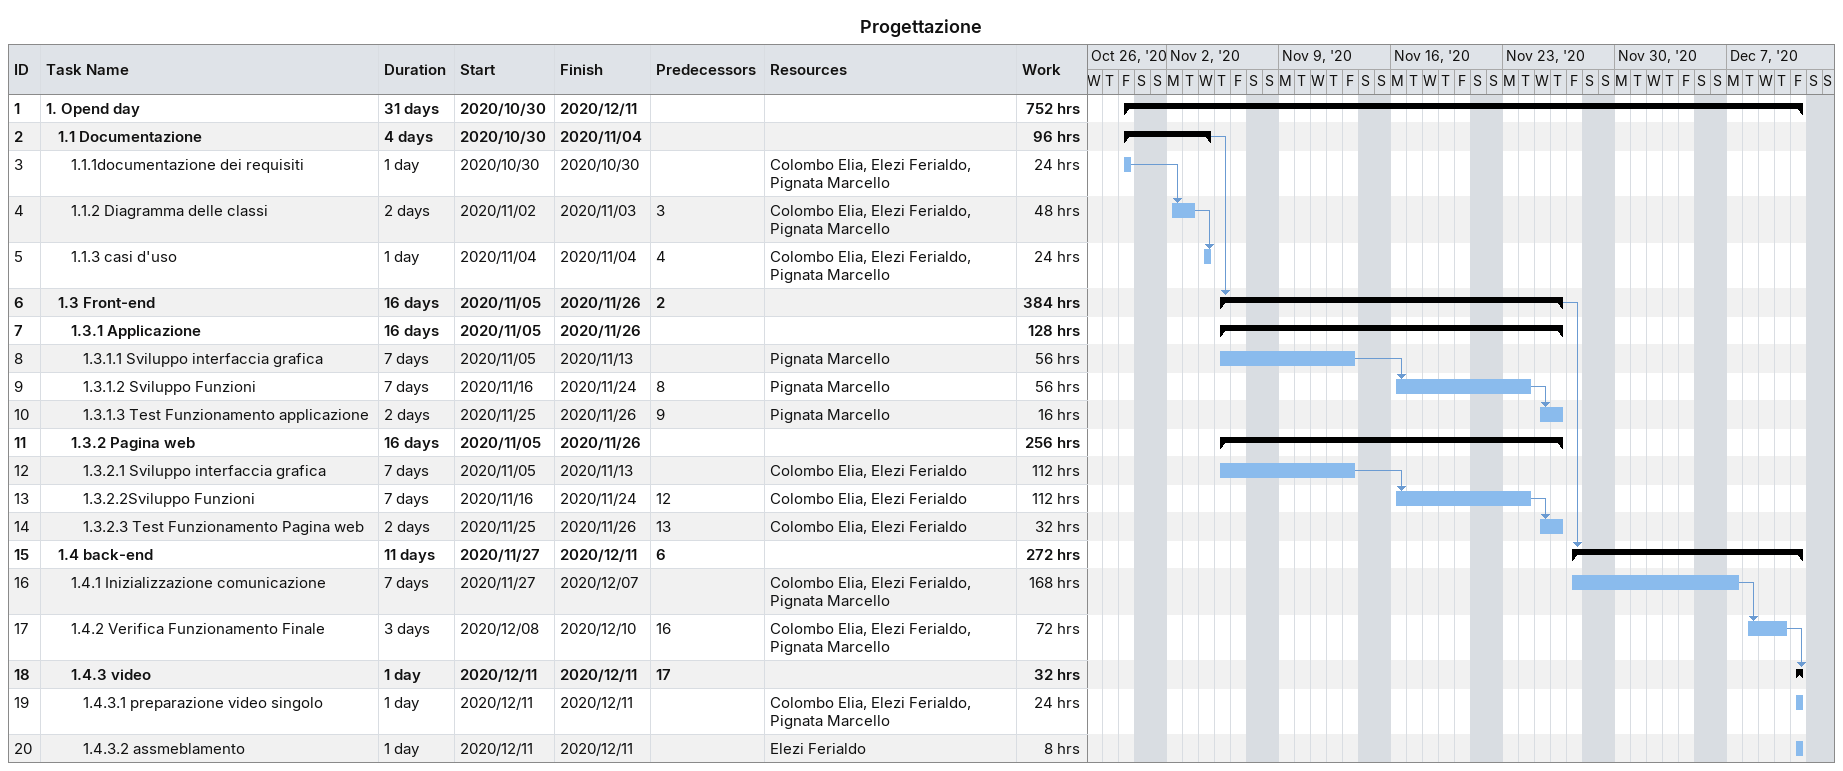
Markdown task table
Progettazione

| ID | Level | Task | Duration | Start | Finish | Predecessors | Resources | Work (h) |
|---|---|---|---|---|---|---|---|---|
| 1 | 1 | **1. Opend day** | 31d | 2020-10-30 | 2020-12-11 |  |  | 752 |
| 2 | 2 | **1.1 Documentazione** | 4d | 2020-10-30 | 2020-11-04 |  |  | 96 |
| 3 | 3 | 1.1.1documentazione dei requisiti | 1d | 2020-10-30 | 2020-10-30 |  | Colombo Elia, Elezi Ferialdo, Pignata Marcello | 24 |
| 4 | 3 | 1.1.2 Diagramma delle classi | 2d | 2020-11-02 | 2020-11-03 | 3 | Colombo Elia, Elezi Ferialdo, Pignata Marcello | 48 |
| 5 | 3 | 1.1.3 casi d'uso | 1d | 2020-11-04 | 2020-11-04 | 4 | Colombo Elia, Elezi Ferialdo, Pignata Marcello | 24 |
| 6 | 2 | **1.3 Front-end** | 16d | 2020-11-05 | 2020-11-26 | 2 |  | 384 |
| 7 | 3 | **1.3.1 Applicazione** | 16d | 2020-11-05 | 2020-11-26 |  |  | 128 |
| 8 | 4 | 1.3.1.1 Sviluppo interfaccia grafica | 7d | 2020-11-05 | 2020-11-13 |  | Pignata Marcello | 56 |
| 9 | 4 | 1.3.1.2 Sviluppo Funzioni | 7d | 2020-11-16 | 2020-11-24 | 8 | Pignata Marcello | 56 |
| 10 | 4 | 1.3.1.3 Test Funzionamento applicazione | 2d | 2020-11-25 | 2020-11-26 | 9 | Pignata Marcello | 16 |
| 11 | 3 | **1.3.2 Pagina web** | 16d | 2020-11-05 | 2020-11-26 |  |  | 256 |
| 12 | 4 | 1.3.2.1 Sviluppo interfaccia grafica | 7d | 2020-11-05 | 2020-11-13 |  | Colombo Elia, Elezi Ferialdo | 112 |
| 13 | 4 | 1.3.2.2Sviluppo Funzioni | 7d | 2020-11-16 | 2020-11-24 | 12 | Colombo Elia, Elezi Ferialdo | 112 |
| 14 | 4 | 1.3.2.3 Test Funzionamento Pagina web | 2d | 2020-11-25 | 2020-11-26 | 13 | Colombo Elia, Elezi Ferialdo | 32 |
| 15 | 2 | **1.4 back-end** | 11d | 2020-11-27 | 2020-12-11 | 6 |  | 272 |
| 16 | 3 | 1.4.1 Inizializzazione comunicazione | 7d | 2020-11-27 | 2020-12-07 |  | Colombo Elia, Elezi Ferialdo, Pignata Marcello | 168 |
| 17 | 3 | 1.4.2 Verifica Funzionamento Finale | 3d | 2020-12-08 | 2020-12-10 | 16 | Colombo Elia, Elezi Ferialdo, Pignata Marcello | 72 |
| 18 | 3 | **1.4.3 video** | 1d | 2020-12-11 | 2020-12-11 | 17 |  | 32 |
| 19 | 4 | 1.4.3.1 preparazione video singolo | 1d | 2020-12-11 | 2020-12-11 |  | Colombo Elia, Elezi Ferialdo, Pignata Marcello | 24 |
| 20 | 4 | 1.4.3.2 assmeblamento | 1d | 2020-12-11 | 2020-12-11 |  | Elezi Ferialdo | 8 |
